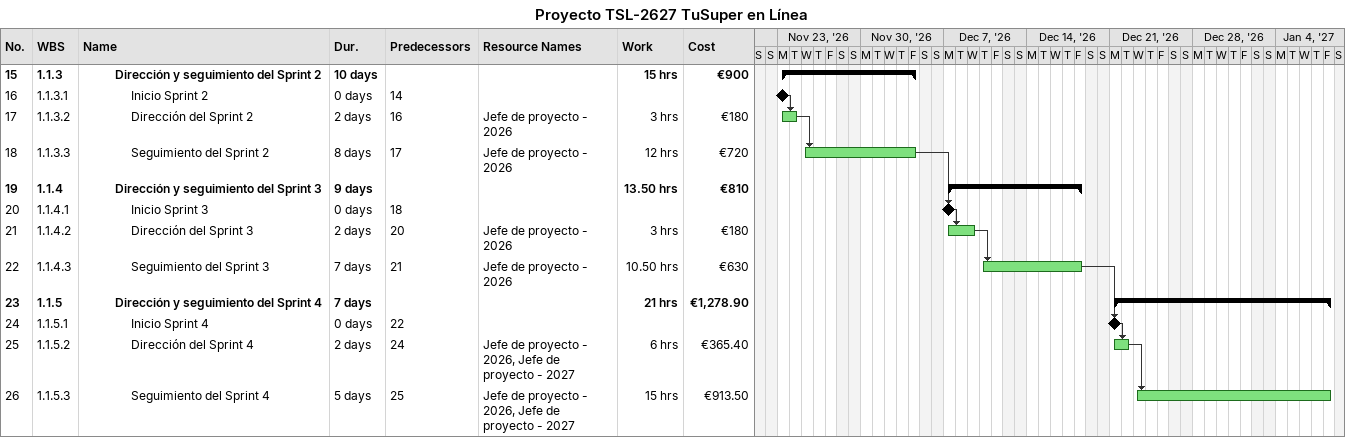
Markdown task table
Proyecto TSL-2627 TuSuper en Línea

| ID | WBS | Task | Duration | Start | Finish | Predecessors | Resources | Work (h) | Cost (€) |
|---|---|---|---|---|---|---|---|---|---|
| 15 | 1.1.3 | **Dirección y seguimiento del Sprint 2** | 10d | 2026-11-23 | 2026-12-04 |  |  | 15 | 900 |
| 16 | 1.1.3.1 | Inicio Sprint 2 | 0d | 2026-11-23 | 2026-11-23 | 14 |  |  |  |
| 17 | 1.1.3.2 | Dirección del Sprint 2 | 2d | 2026-11-23 | 2026-11-24 | 16 | Jefe de proyecto - 2026 | 3 | 180 |
| 18 | 1.1.3.3 | Seguimiento del Sprint 2 | 8d | 2026-11-25 | 2026-12-04 | 17 | Jefe de proyecto - 2026 | 12 | 720 |
| 19 | 1.1.4 | **Dirección y seguimiento del Sprint 3** | 9d | 2026-12-07 | 2026-12-18 |  |  | 13.50 | 810 |
| 20 | 1.1.4.1 | Inicio Sprint 3 | 0d | 2026-12-07 | 2026-12-07 | 18 |  |  |  |
| 21 | 1.1.4.2 | Dirección del Sprint 3 | 2d | 2026-12-07 | 2026-12-09 | 20 | Jefe de proyecto - 2026 | 3 | 180 |
| 22 | 1.1.4.3 | Seguimiento del Sprint 3 | 7d | 2026-12-10 | 2026-12-18 | 21 | Jefe de proyecto - 2026 | 10.50 | 630 |
| 23 | 1.1.5 | **Dirección y seguimiento del Sprint 4** | 7d | 2026-12-21 | 2027-01-08 |  |  | 21 | 1278.90 |
| 24 | 1.1.5.1 | Inicio Sprint 4 | 0d | 2026-12-21 | 2026-12-21 | 22 |  |  |  |
| 25 | 1.1.5.2 | Dirección del Sprint 4 | 2d | 2026-12-21 | 2026-12-22 | 24 | Jefe de proyecto - 2026, Jefe de proyecto - 2027 | 6 | 365.40 |
| 26 | 1.1.5.3 | Seguimiento del Sprint 4 | 5d | 2026-12-23 | 2027-01-08 | 25 | Jefe de proyecto - 2026, Jefe de proyecto - 2027 | 15 | 913.50 |
